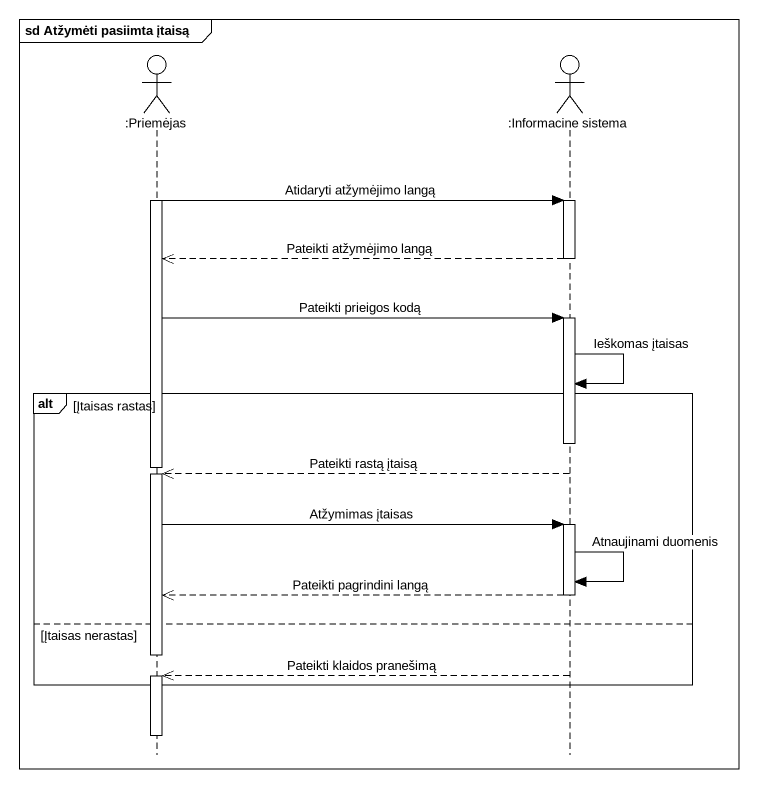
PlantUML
@startuml
mainframe sd Atžymėti pasiimta įtaisą
hide footbox
actor ":Priemėjas" as Priemėjas
actor ":Informacine sistema" as Informacine_sistema

activate Priemėjas
Priemėjas -> Informacine_sistema : Atidaryti atžymėjimo langą
activate Informacine_sistema
Informacine_sistema -->> Priemėjas : Pateikti atžymėjimo langą
deactivate Informacine_sistema
Priemėjas -> Informacine_sistema : Pateikti prieigos kodą
activate Informacine_sistema
Informacine_sistema -> Informacine_sistema : Ieškomas įtaisas
alt Įtaisas rastas
  deactivate Informacine_sistema
  deactivate Priemėjas
  Informacine_sistema -->> Priemėjas : Pateikti rastą įtaisą
  activate Priemėjas
  Priemėjas -> Informacine_sistema : Atžymimas įtaisas
  activate Informacine_sistema
  Informacine_sistema -> Informacine_sistema : Atnaujinami duomenis
  Informacine_sistema -->> Priemėjas : Pateikti pagrindini langą
  deactivate Informacine_sistema
else Įtaisas nerastas
  deactivate Priemėjas
  Informacine_sistema -->> Priemėjas : Pateikti klaidos pranešimą
  activate Priemėjas
end
deactivate Priemėjas
@enduml
